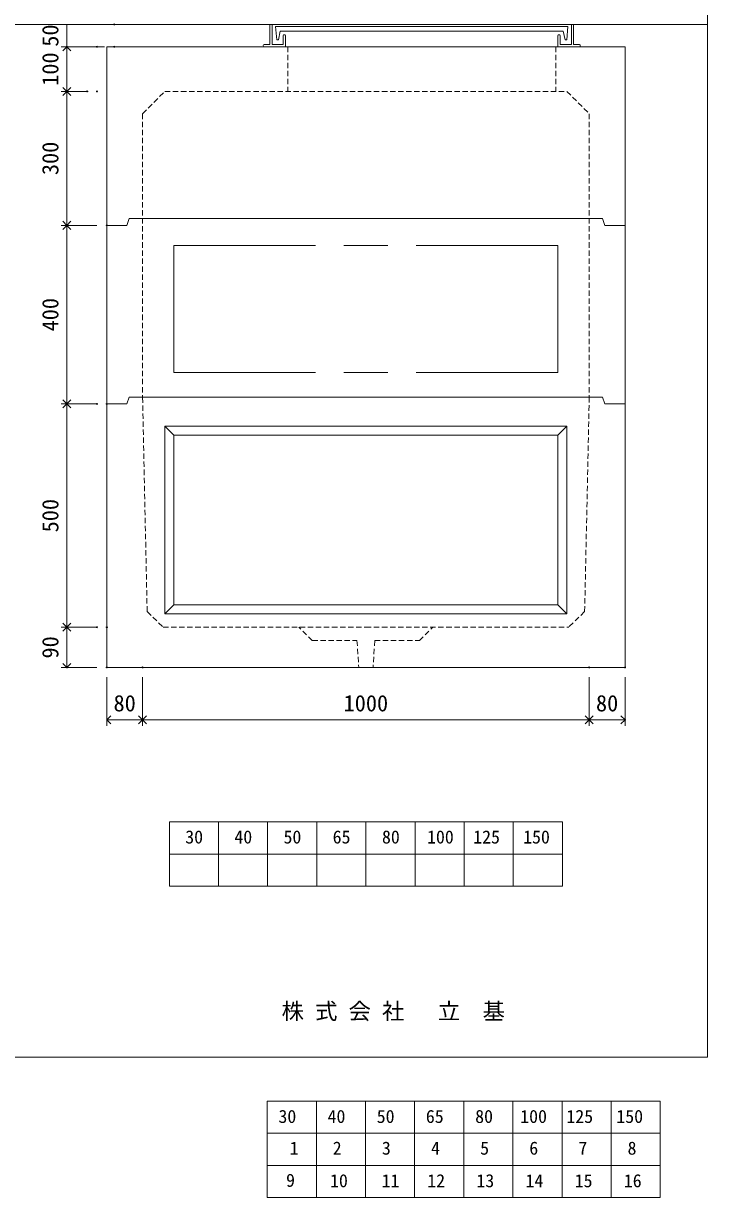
# Model space of a CAD drawing. Units: millimetres, scale not verified. Extents: x -4890 to 18489, y -2295 to 2295.
# Drawn here: x 3358 to 4890, y -2295 to 334 of the extents above; entities that cross this region are included whole.
import ezdxf
from ezdxf.enums import TextEntityAlignment as Align

# ---------------------------------------------------------------- set-up
doc = ezdxf.new("R2010")
doc.units = ezdxf.units.MM
doc.header["$LTSCALE"] = 10
doc.header["$PDMODE"] = 32
doc.header["$PDSIZE"] = 2
doc.linetypes.add('DASHED1', pattern=[1.8, 1.2, -0.6])
doc.linetypes.add('USER2', pattern=[50.8, 31.75, -6.35, 6.35, -6.35])
doc.layers.add('0-1_Defpoints', color=7, linetype='Continuous')
for name, color, linetype, lineweight in [('0-2_waku', 7, 'Continuous', 18), ('0-3_gaikei', 7, 'Continuous', 18), ('0-4_kakure', 7, 'DASHED1', 5), ('0-5_sunpou', 7, 'Continuous', 5), ('0-8_uchigawa', 6, 'Continuous', 18), ('0-A_futa', 3, 'Continuous', 18), ('0-B_GL', 4, 'Continuous', 18), ('0-D_文字１', 7, 'Continuous', 18), ('1-2_uchigawa2', 6, 'USER2', 18), ('1-4_文字２', 7, 'Continuous', 5)]:
    doc.layers.add(name, color=color, linetype=linetype, lineweight=lineweight)
doc.styles.add('ＭＳ ゴシック', font='')
doc.styles.get('ＭＳ ゴシック').set_extended_font_data('MS Gothic')

# ---------------------------------------------------------------- blocks, each defined once
blk = doc.blocks.new('D79')
at = {"layer": '0-1_Defpoints'}
for p in [(5009.38, 2542.03), (4903.28, 2492.03), (5009.38, 2492.03)]:
    blk.add_point(p, dxfattribs=at)
at = {"layer": '0-5_sunpou'}
for p, q in [((4987.38, 2542.03), (4890.28, 2542.03)), ((4903.28, 2542.03), (4903.28, 2492.03)), ((4987.38, 2492.03), (4890.28, 2492.03))]:
    blk.add_line(p, q, dxfattribs=at)
at = {"layer": '0-5_sunpou', "style": 'ＭＳ ゴシック'}
blk.add_text('50', height=36.66, rotation=90, dxfattribs=at).set_placement((4895.28, 2492.03), align=Align.BOTTOM_LEFT)
blk = doc.blocks.new('_Open90')
at = {"layer": '0-5_sunpou'}
blk.add_line((0, 0), (-1, 0), dxfattribs=at)
blk.add_lwpolyline([(-0.5, 0.5), (0, 0), (-0.5, -0.5)], dxfattribs=at)
blk = doc.blocks.new('D65')
at = {"layer": '0-1_Defpoints'}
for p in [(4992.6, 1102.03), (5072.6, 1102.03), (5072.6, 984.61)]:
    blk.add_point(p, dxfattribs=at)
at = {"layer": '0-5_sunpou'}
for p, q in [((4992.6, 1080.03), (4992.6, 971.61)), ((5072.6, 1080.03), (5072.6, 971.61)), ((5010.6, 984.61), (5054.6, 984.61))]:
    blk.add_line(p, q, dxfattribs=at)
at = {"layer": '0-5_sunpou', "xscale": 18, "yscale": 18, "rotation": 180}
blk.add_blockref('_Open90', (4992.6, 984.61), dxfattribs=at)
at = {"layer": '0-5_sunpou', "xscale": 18, "yscale": 18}
blk.add_blockref('_Open90', (5072.6, 984.61), dxfattribs=at)
at = {"layer": '0-5_sunpou', "style": 'ＭＳ ゴシック'}
blk.add_text('80', height=36.66, dxfattribs=at).set_placement((5007.6, 992.61), align=Align.BOTTOM_LEFT)
blk = doc.blocks.new('D66')
at = {"layer": '0-1_Defpoints'}
for p in [(5072.6, 1102.03), (6072.6, 1102.03), (6072.6, 984.61)]:
    blk.add_point(p, dxfattribs=at)
at = {"layer": '0-5_sunpou'}
for p, q in [((5072.6, 1080.03), (5072.6, 971.61)), ((6072.6, 1080.03), (6072.6, 971.61)), ((5090.6, 984.61), (6054.6, 984.61))]:
    blk.add_line(p, q, dxfattribs=at)
at = {"layer": '0-5_sunpou', "xscale": 18, "yscale": 18, "rotation": 180}
blk.add_blockref('_Open90', (5072.6, 984.61), dxfattribs=at)
at = {"layer": '0-5_sunpou', "xscale": 18, "yscale": 18}
blk.add_blockref('_Open90', (6072.6, 984.61), dxfattribs=at)
at = {"layer": '0-5_sunpou', "style": 'ＭＳ ゴシック'}
blk.add_text('1000', height=36.66, dxfattribs=at).set_placement((5522.6, 992.61), align=Align.BOTTOM_LEFT)
blk = doc.blocks.new('D67')
at = {"layer": '0-1_Defpoints'}
for p in [(6072.6, 1102.03), (6152.6, 1102.03), (6152.6, 984.61)]:
    blk.add_point(p, dxfattribs=at)
at = {"layer": '0-5_sunpou'}
for p, q in [((6072.6, 1080.03), (6072.6, 971.61)), ((6152.6, 1080.03), (6152.6, 971.61)), ((6090.6, 984.61), (6134.6, 984.61))]:
    blk.add_line(p, q, dxfattribs=at)
at = {"layer": '0-5_sunpou', "xscale": 18, "yscale": 18, "rotation": 180}
blk.add_blockref('_Open90', (6072.6, 984.61), dxfattribs=at)
at = {"layer": '0-5_sunpou', "xscale": 18, "yscale": 18}
blk.add_blockref('_Open90', (6152.6, 984.61), dxfattribs=at)
at = {"layer": '0-5_sunpou', "style": 'ＭＳ ゴシック'}
blk.add_text('80', height=36.66, dxfattribs=at).set_placement((6087.6, 992.61), align=Align.BOTTOM_LEFT)
blk = doc.blocks.new('D68')
at = {"layer": '0-1_Defpoints'}
for p in [(4992.6, 1192.03), (4903.28, 1102.03), (4992.6, 1102.03)]:
    blk.add_point(p, dxfattribs=at)
at = {"layer": '0-5_sunpou'}
for p, q in [((4970.6, 1192.03), (4890.28, 1192.03)), ((4903.28, 1174.03), (4903.28, 1120.03)), ((4970.6, 1102.03), (4890.28, 1102.03))]:
    blk.add_line(p, q, dxfattribs=at)
at = {"layer": '0-5_sunpou', "xscale": 18, "yscale": 18}
for p, rotation in [((4903.28, 1192.03), 90), ((4903.28, 1102.03), 270)]:
    blk.add_blockref('_Open90', p, dxfattribs=dict(at, rotation=rotation))
at = {"layer": '0-5_sunpou', "style": 'ＭＳ ゴシック'}
blk.add_text('90', height=36.66, rotation=90, dxfattribs=at).set_placement((4895.28, 1122.03), align=Align.BOTTOM_LEFT)
blk = doc.blocks.new('D69')
at = {"layer": '0-1_Defpoints'}
for p in [(4992.6, 1692.03), (4903.28, 1192.03), (4970.6, 1192.03)]:
    blk.add_point(p, dxfattribs=at)
at = {"layer": '0-5_sunpou'}
for p, q in [((4970.6, 1692.03), (4890.28, 1692.03)), ((4903.28, 1674.03), (4903.28, 1210.03)), ((4948.6, 1192.03), (4890.28, 1192.03))]:
    blk.add_line(p, q, dxfattribs=at)
at = {"layer": '0-5_sunpou', "xscale": 18, "yscale": 18}
for p, rotation in [((4903.28, 1692.03), 90), ((4903.28, 1192.03), 270)]:
    blk.add_blockref('_Open90', p, dxfattribs=dict(at, rotation=rotation))
at = {"layer": '0-5_sunpou', "style": 'ＭＳ ゴシック'}
blk.add_text('500', height=36.66, rotation=90, dxfattribs=at).set_placement((4895.28, 1404.53), align=Align.BOTTOM_LEFT)
blk = doc.blocks.new('D70')
at = {"layer": '0-1_Defpoints'}
for p in [(4970.6, 2492.03), (4903.28, 2392.03), (4970.6, 2392.03)]:
    blk.add_point(p, dxfattribs=at)
at = {"layer": '0-5_sunpou'}
for p, q in [((4948.6, 2492.03), (4890.28, 2492.03)), ((4903.28, 2474.03), (4903.28, 2410.03)), ((4948.6, 2392.03), (4890.28, 2392.03))]:
    blk.add_line(p, q, dxfattribs=at)
at = {"layer": '0-5_sunpou', "xscale": 18, "yscale": 18}
for p, rotation in [((4903.28, 2492.03), 90), ((4903.28, 2392.03), 270)]:
    blk.add_blockref('_Open90', p, dxfattribs=dict(at, rotation=rotation))
at = {"layer": '0-5_sunpou', "style": 'ＭＳ ゴシック'}
blk.add_text('100', height=36.66, rotation=90, dxfattribs=at).set_placement((4895.28, 2404.53), align=Align.BOTTOM_LEFT)
blk = doc.blocks.new('D71')
at = {"layer": '0-1_Defpoints'}
for p in [(4948.6, 2392.03), (4903.28, 2092.03), (4992.6, 2092.03)]:
    blk.add_point(p, dxfattribs=at)
at = {"layer": '0-5_sunpou'}
for p, q in [((4926.6, 2392.03), (4890.28, 2392.03)), ((4903.28, 2374.03), (4903.28, 2110.03)), ((4970.6, 2092.03), (4890.28, 2092.03))]:
    blk.add_line(p, q, dxfattribs=at)
at = {"layer": '0-5_sunpou', "xscale": 18, "yscale": 18}
for p, rotation in [((4903.28, 2392.03), 90), ((4903.28, 2092.03), 270)]:
    blk.add_blockref('_Open90', p, dxfattribs=dict(at, rotation=rotation))
at = {"layer": '0-5_sunpou', "style": 'ＭＳ ゴシック'}
blk.add_text('300', height=36.66, rotation=90, dxfattribs=at).set_placement((4895.28, 2204.53), align=Align.BOTTOM_LEFT)
blk = doc.blocks.new('D72')
at = {"layer": '0-1_Defpoints'}
for p in [(4992.6, 2092.03), (4903.28, 1692.03), (4970.6, 1692.03)]:
    blk.add_point(p, dxfattribs=at)
at = {"layer": '0-5_sunpou'}
for p, q in [((4970.6, 2092.03), (4890.28, 2092.03)), ((4903.28, 2074.03), (4903.28, 1710.03)), ((4948.6, 1692.03), (4890.28, 1692.03))]:
    blk.add_line(p, q, dxfattribs=at)
at = {"layer": '0-5_sunpou', "xscale": 18, "yscale": 18}
for p, rotation in [((4903.28, 2092.03), 90), ((4903.28, 1692.03), 270)]:
    blk.add_blockref('_Open90', p, dxfattribs=dict(at, rotation=rotation))
at = {"layer": '0-5_sunpou', "style": 'ＭＳ ゴシック'}
blk.add_text('400', height=36.66, rotation=90, dxfattribs=at).set_placement((4895.28, 1854.53), align=Align.BOTTOM_LEFT)

msp = doc.modelspace()

# ---------------------------------------------------------------- linework, layer by layer
at = {"layer": '0-2_waku'}
for p, q in [((4889.68, 2294.62), (4889.68, -1980.38)), ((3684.97, -1453.71), (3684.97, -1597.71)), ((3684.97, -1453.71), (3684.97, -1597.71)), ((3684.97, -1453.71), (3684.97, -1597.71)), ((3684.97, -1453.71), (3684.97, -1597.71)), ((3684.97, -1453.71), (4564.97, -1453.71)), ((3794.97, -1453.71), (3794.97, -1597.71)), ((3904.97, -1453.71), (3904.97, -1597.71)), ((3904.97, -1453.71), (3904.97, -1597.71)), ((4014.97, -1453.71), (4014.97, -1597.71)), ((4124.97, -1453.71), (4124.97, -1597.71)), ((4234.97, -1453.71), (4234.97, -1597.71)), ((4344.97, -1453.71), (4344.97, -1597.71)), ((4454.97, -1453.71), (4454.97, -1597.71)), ((4564.97, -1453.71), (4564.97, -1597.71)), ((3684.97, -1525.71), (4564.97, -1525.71)), ((3684.97, -1597.71), (4564.97, -1597.71)), ((-1230.32, -1980.38), (4889.68, -1980.38))]:
    msp.add_line(p, q, dxfattribs=at)
for points in [[(-1230.32, 2294.62), (-1230.32, -1980.38), (4889.68, -1980.38)], [(-1230.32, 2294.62), (4889.68, 2294.62), (4889.68, -1980.38)]]:
    msp.add_lwpolyline(points, dxfattribs=at)
at = {"layer": '0-3_gaikei'}
for p, q in [((3590.47, 282.29), (3544.97, 282.29)), ((3590.47, 282.29), (3544.97, 282.29)), ((3544.97, 282.29), (4704.97, 282.29)), ((3590.47, 282.29), (3544.97, 282.29)), ((3590.47, 282.29), (3544.97, 282.29)), ((3590.47, 282.29), (3544.97, 282.29)), ((3544.97, 282.29), (3544.97, -1107.71)), ((3590.47, 282.29), (3544.97, 282.29)), ((3564.97, 282.29), (3674.97, 282.29)), ((3564.97, 282.29), (3674.97, 282.29)), ((3564.97, 282.29), (3674.97, 282.29)), ((3564.97, 282.29), (3674.97, 282.29)), ((3564.97, 282.29), (3674.97, 282.29)), ((3564.97, 282.29), (3674.97, 282.29)), ((3814.97, 282.29), (3924.97, 282.29)), ((3814.97, 282.29), (3924.97, 282.29)), ((3814.97, 282.29), (3924.97, 282.29)), ((3814.97, 282.29), (3924.97, 282.29)), ((3814.97, 282.29), (3924.97, 282.29)), ((3814.97, 282.29), (3924.97, 282.29)), ((3849.97, 282.29), (4649.97, 282.29)), ((3849.97, 282.29), (4649.97, 282.29)), ((3849.97, 282.29), (4649.97, 282.29)), ((3849.97, 282.29), (4649.97, 282.29)), ((4684.97, 282.29), (4574.97, 282.29)), ((4684.97, 282.29), (4574.97, 282.29)), ((4684.97, 282.29), (4574.97, 282.29)), ((4684.97, 282.29), (4574.97, 282.29)), ((4684.97, 282.29), (4574.97, 282.29)), ((4684.97, 282.29), (4574.97, 282.29)), ((4684.97, 282.29), (4574.97, 282.29)), ((4684.97, 282.29), (4574.97, 282.29)), ((4704.97, 282.29), (4704.97, -1107.71)), ((3594.97, -102.71), (3589.97, -117.71)), ((4124.97, -102.71), (3594.97, -102.71)), ((4654.97, -102.71), (4124.97, -102.71)), ((4654.97, -102.71), (4659.97, -117.71)), ((3589.97, -117.71), (3544.97, -117.71)), ((3589.97, -117.71), (3544.97, -117.71)), ((4704.97, -117.71), (4659.97, -117.71)), ((4679.97, -117.71), (4704.97, -117.71)), ((4679.97, -117.71), (4704.97, -117.71)), ((3544.97, -517.71), (3544.97, -1107.71)), ((3589.97, -517.71), (3544.97, -517.71)), ((3589.97, -517.71), (3544.97, -517.71)), ((3594.97, -502.71), (3589.97, -517.71)), ((4124.97, -502.71), (3594.97, -502.71)), ((4654.97, -502.71), (4124.97, -502.71)), ((4654.97, -502.71), (4659.97, -517.71)), ((4704.97, -517.71), (4659.97, -517.71)), ((4679.97, -517.71), (4704.97, -517.71)), ((4679.97, -517.71), (4704.97, -517.71)), ((3544.97, -1107.71), (4704.97, -1107.71))]:
    msp.add_line(p, q, dxfattribs=at)
msp.add_lwpolyline([(3544.97, -1107.71), (4704.97, -1107.71), (4704.97, -517.71)], dxfattribs=at)
at = {"layer": '0-4_kakure'}
for p, q in [((3949.97, 282.29), (3949.97, 182.29)), ((3949.97, 282.29), (3949.97, 182.29)), ((4549.97, 282.29), (4549.97, 182.29)), ((4549.97, 282.29), (4549.97, 182.29)), ((3624.97, 132.29), (3674.97, 182.29)), ((3674.97, 182.29), (4574.97, 182.29)), ((4574.97, 182.29), (4624.97, 132.29)), ((3624.97, 132.29), (3624.97, -502.71)), ((4624.97, 132.29), (4624.97, -502.71)), ((3635.29, -982.71), (3624.97, -502.71)), ((4624.97, -502.71), (4614.65, -982.71)), ((3635.29, -982.71), (3671.05, -1017.71)), ((4614.65, -982.71), (4578.89, -1017.71)), ((3671.05, -1017.71), (4124.97, -1017.71)), ((4004.97, -1047.71), (3974.97, -1017.71)), ((4124.97, -1017.71), (4578.89, -1017.71)), ((4244.97, -1047.71), (4274.97, -1017.71)), ((4004.97, -1047.71), (4104.97, -1047.71)), ((4104.97, -1047.71), (4108.97, -1107.71)), ((4144.97, -1047.71), (4140.97, -1107.71)), ((4144.97, -1047.71), (4244.97, -1047.71))]:
    msp.add_line(p, q, dxfattribs=at)
at = {"layer": '0-8_uchigawa'}
for p, q in [((3674.97, -567.71), (4124.97, -567.71)), ((3674.97, -972.71), (3674.97, -567.71)), ((3674.97, -567.71), (3694.97, -587.71)), ((3674.97, -567.71), (4124.97, -567.71)), ((3674.97, -987.71), (3674.97, -567.71)), ((3674.97, -567.71), (3694.97, -587.71)), ((4124.97, -567.71), (4574.97, -567.71)), ((4124.97, -567.71), (4574.97, -567.71)), ((4574.97, -972.71), (4574.97, -567.71)), ((4574.97, -987.71), (4574.97, -567.71)), ((3694.97, -587.71), (4124.97, -587.71)), ((3694.97, -952.71), (3694.97, -587.71)), ((3694.97, -587.71), (4124.97, -587.71)), ((3694.97, -967.71), (3694.97, -587.71)), ((4554.97, -952.71), (4554.97, -587.71)), ((4554.97, -967.71), (4554.97, -587.71)), ((3674.97, -987.71), (3694.97, -967.71)), ((3694.97, -967.71), (4124.97, -967.71)), ((4124.97, -967.71), (4554.97, -967.71)), ((4574.97, -987.71), (4554.97, -967.71)), ((3674.97, -987.71), (4124.97, -987.71)), ((4124.97, -987.71), (4574.97, -987.71))]:
    msp.add_line(p, q, dxfattribs=at)
msp.add_lwpolyline([(4124.97, -587.71), (4554.97, -587.71), (4574.97, -567.71)], dxfattribs=at)
msp.add_lwpolyline([(4124.97, -587.71), (4554.97, -587.71), (4574.97, -567.71)], dxfattribs=at)
at = {"layer": '0-A_futa'}
for p, q in [((3909.97, 330.29), (3909.97, 287.29)), ((3911.97, 332.29), (3914.97, 332.29)), ((3914.97, 332.29), (3914.97, 287.29)), ((3922.78, 327.79), (4577.11, 327.79)), ((3922.78, 327.79), (3925.27, 297.79)), ((3933.3, 316.79), (3928.98, 297.79)), ((3933.3, 316.79), (4566.64, 316.79)), ((4566.64, 316.79), (4570.96, 297.79)), ((4577.11, 327.79), (4574.86, 297.79)), ((4584.97, 332.29), (4584.97, 287.29)), ((4584.97, 332.29), (4587.97, 332.29)), ((4589.97, 330.29), (4589.97, 287.29)), ((3925.27, 297.79), (3928.98, 297.79)), ((3939.97, 307.29), (3939.97, 287.29)), ((3941.97, 309.29), (3942.97, 309.29)), ((3944.97, 307.29), (3944.97, 282.29)), ((4554.97, 307.29), (4554.97, 282.29)), ((4557.97, 309.29), (4556.97, 309.29)), ((4559.97, 307.29), (4559.97, 287.29)), ((4574.86, 297.79), (4570.96, 297.79)), ((3894.97, 285.29), (3894.97, 284.29)), ((3896.97, 287.29), (3909.97, 287.29)), ((3949.97, 282.29), (3896.97, 282.29)), ((3914.97, 287.29), (3939.97, 287.29)), ((4554.97, 282.29), (4602.97, 282.29)), ((4584.97, 287.29), (4559.97, 287.29)), ((4602.97, 287.29), (4589.97, 287.29)), ((4604.97, 285.29), (4604.97, 284.29))]:
    msp.add_line(p, q, dxfattribs=at)
for centre, start, end in [((3911.97, 330.29), 90, 180), ((4587.97, 330.29), 0, 90), ((3941.97, 307.29), 90, 180), ((3942.97, 307.29), 0, 90), ((4556.97, 307.29), 90, 180), ((4557.97, 307.29), 0, 90), ((3896.97, 285.29), 90, 180), ((3896.97, 284.29), 180, 270), ((4602.97, 285.29), 0, 90), ((4602.97, 284.29), 270, 0)]:
    msp.add_arc(centre, 2, start, end, dxfattribs=at)
at = {"layer": '0-B_GL'}
msp.add_line((-1230.32, 332.29), (4889.68, 332.29), dxfattribs=at)
at = {"layer": '1-2_uchigawa2'}
for p, q in [((3694.68, -162.59), (4124.68, -162.59)), ((3694.68, -162.59), (3694.68, -447.59)), ((4554.68, -162.59), (4124.68, -162.59)), ((4554.68, -162.59), (4554.68, -447.59)), ((3694.68, -447.59), (4124.68, -447.59)), ((4554.68, -447.59), (4124.68, -447.59))]:
    msp.add_line(p, q, dxfattribs=at)
at = {"layer": '1-4_文字２'}
for p, q in [((3904, -2078.72), (3904, -2222.72)), ((3904, -2078.72), (3904, -2222.72)), ((3904, -2078.72), (3904, -2222.72)), ((3904, -2078.72), (3904, -2222.72)), ((3904, -2078.72), (4784, -2078.72)), ((3904, -2078.72), (3904, -2222.72)), ((3904, -2078.72), (3904, -2222.72)), ((3904, -2078.72), (3904, -2222.72)), ((3904, -2078.72), (3904, -2222.72)), ((3904, -2078.72), (4784, -2078.72)), ((4014, -2078.72), (4014, -2222.72)), ((4014, -2078.72), (4014, -2222.72)), ((4124, -2078.72), (4124, -2222.72)), ((4124, -2078.72), (4124, -2222.72)), ((4124, -2078.72), (4124, -2222.72)), ((4124, -2078.72), (4124, -2222.72)), ((4234, -2078.72), (4234, -2222.72)), ((4234, -2078.72), (4234, -2222.72)), ((4344, -2078.72), (4344, -2222.72)), ((4344, -2078.72), (4344, -2222.72)), ((4454, -2078.72), (4454, -2222.72)), ((4454, -2078.72), (4454, -2222.72)), ((4564, -2078.72), (4564, -2222.72)), ((4564, -2078.72), (4564, -2222.72)), ((4674, -2078.72), (4674, -2222.72)), ((4674, -2078.72), (4674, -2222.72)), ((4784, -2078.72), (4784, -2222.72)), ((4784, -2078.72), (4784, -2222.72)), ((3904, -2150.72), (4784, -2150.72)), ((3904, -2150.72), (4784, -2150.72)), ((3904, -2222.72), (4784, -2222.72)), ((3904, -2222.72), (4784, -2222.72)), ((3904, -2222.72), (3904, -2294.72)), ((3904, -2222.72), (3904, -2294.72)), ((3904, -2222.72), (3904, -2294.72)), ((3904, -2222.72), (3904, -2294.72)), ((3904, -2222.72), (4784, -2222.72)), ((3904, -2222.72), (3904, -2294.72)), ((3904, -2222.72), (3904, -2294.72)), ((3904, -2222.72), (3904, -2294.72)), ((3904, -2222.72), (3904, -2294.72)), ((3904, -2222.72), (4784, -2222.72)), ((4014, -2222.72), (4014, -2294.72)), ((4014, -2222.72), (4014, -2294.72)), ((4124, -2222.72), (4124, -2294.72)), ((4124, -2222.72), (4124, -2294.72)), ((4124, -2222.72), (4124, -2294.72)), ((4124, -2222.72), (4124, -2294.72)), ((4234, -2222.72), (4234, -2294.72)), ((4234, -2222.72), (4234, -2294.72)), ((4344, -2222.72), (4344, -2294.72)), ((4344, -2222.72), (4344, -2294.72)), ((4454, -2222.72), (4454, -2294.72)), ((4454, -2222.72), (4454, -2294.72)), ((4564, -2222.72), (4564, -2294.72)), ((4564, -2222.72), (4564, -2294.72)), ((4674, -2222.72), (4674, -2294.72)), ((4674, -2222.72), (4674, -2294.72)), ((4784, -2222.72), (4784, -2294.72)), ((4784, -2222.72), (4784, -2294.72)), ((3904, -2294.72), (4784, -2294.72)), ((3904, -2294.72), (4784, -2294.72))]:
    msp.add_line(p, q, dxfattribs=at)

# ---------------------------------------------------------------- block references
at = {"layer": '0-5_sunpou'}
for name in ['D79', 'D70', 'D71', 'D72', 'D69', 'D68', 'D65', 'D66', 'D67']:
    msp.add_blockref(name, (-1447.63, -2209.74), dxfattribs=at)

# ---------------------------------------------------------------- texts
at = {"layer": '0-D_文字１', "style": 'ＭＳ ゴシック'}
for s, height, p in [('30', 29.33, (3720.51, -1510.76)), ('40', 29.33, (3830.51, -1510.76)), ('50', 29.33, (3940.51, -1510.76)), ('65', 29.33, (4050.51, -1510.76)), ('80', 29.33, (4160.92, -1510.76)), ('100', 29.33, (4261.79, -1510.76)), ('125', 29.33, (4365.18, -1510.76)), ('150', 29.33, (4476.94, -1510.76)), ('株 式 会 社 \u3000立\u3000基', 36.66, (3936.22, -1906.74))]:
    msp.add_text(s, height=height, dxfattribs=at).set_placement(p, align=Align.BOTTOM_LEFT)
at = {"layer": '1-4_文字２', "style": 'ＭＳ ゴシック'}
for s, p in [('30', (3929.15, -2136.54)), ('30', (3929.15, -2136.54)), ('40', (4039.15, -2136.54)), ('40', (4039.15, -2136.54)), ('50', (4149.15, -2136.54)), ('50', (4149.15, -2136.54)), ('65', (4259.15, -2136.54)), ('65', (4259.15, -2136.54)), ('80', (4369.56, -2136.54)), ('80', (4369.56, -2136.54)), ('100', (4470.43, -2136.54)), ('100', (4470.43, -2136.54)), ('125', (4573.82, -2136.54)), ('125', (4573.82, -2136.54)), ('150', (4685.58, -2136.54)), ('150', (4685.58, -2136.54)), ('1', (3954.3, -2207.57)), ('2', (4050.73, -2207.57)), ('3', (4160.73, -2207.57)), ('4', (4270.73, -2207.57)), ('5', (4380.73, -2207.57)), ('6', (4490.73, -2207.57)), ('7', (4600.73, -2207.57)), ('8', (4710.73, -2207.57)), ('9', (3946.23, -2279.57)), ('10', (4044.65, -2280.54)), ('11', (4160.14, -2280.54)), ('12', (4262.35, -2280.54)), ('13', (4372.35, -2280.54)), ('14', (4482.35, -2280.54)), ('15', (4592.35, -2280.54)), ('16', (4702.35, -2280.54))]:
    msp.add_text(s, height=29.33, dxfattribs=at).set_placement(p, align=Align.BOTTOM_LEFT)

doc.saveas('drawing.dxf')
